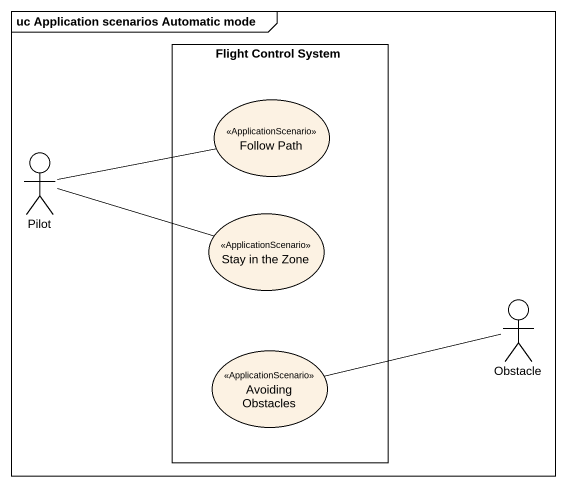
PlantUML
@startuml
mainframe uc Application scenarios Automatic mode
rectangle "Flight Control System" as Flight_Control_System {
  usecase "Follow Path" as Follow_Path <<ApplicationScenario>>
  usecase "Stay in the Zone" as Stay_in_the_Zone <<ApplicationScenario>>
  usecase "Avoiding Obstacles" as Avoiding_Obstacles <<ApplicationScenario>>
}
actor Pilot
actor Obstacle
Pilot -right- Follow_Path
Pilot -right- Stay_in_the_Zone
Obstacle -left- Avoiding_Obstacles
@enduml
